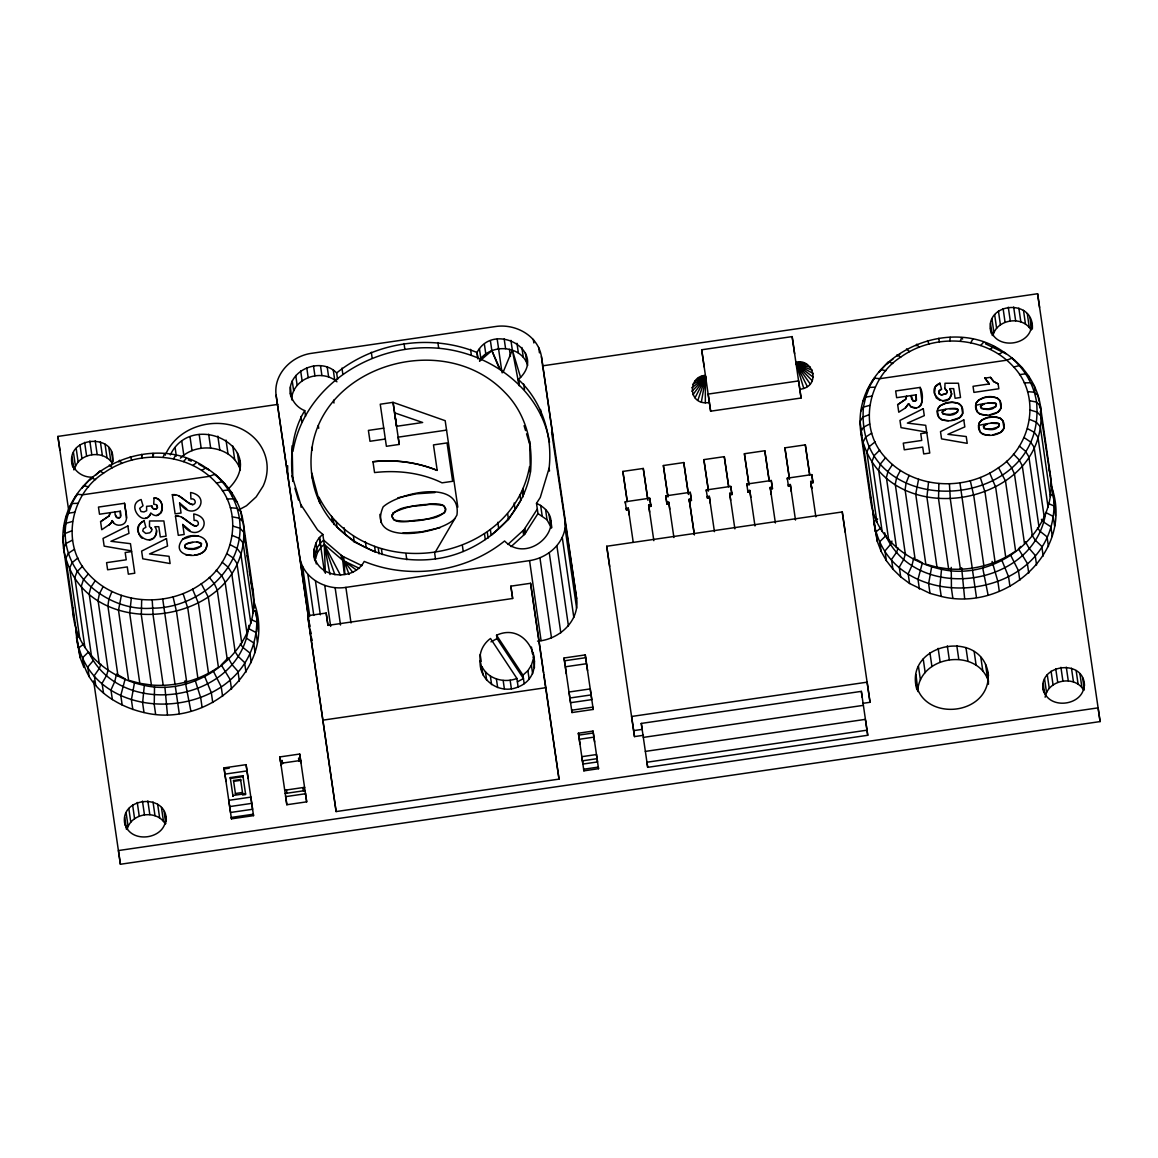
<?xml version="1.0" encoding="UTF-8"?>
<svg xmlns="http://www.w3.org/2000/svg" width="1158" height="1158" viewBox="0 0 1158 1158"><rect width="100%" height="100%" fill="white"/><g stroke="black" fill="none" stroke-linecap="round" stroke-linejoin="round"><path stroke-width="1.5" d="M72.795 467.094C62.17 434.453 122.603 431.789 111.457 465.4M125.18 825.48C117.32 797.167 167.896 791.739 166.245 821.254M165.507 816.1C168.532 839.651 128.524 845.47 124.688 822.05M170.327 454.92C192.214 408.875 270.335 448.522 228.112 489.11M309.012 621.31L309.779 626.637L276.111 395.269C273.274 374.164 291.599 355.955 311.661 353.306L495.349 326.556C515.339 323.372 538.108 335.588 541.437 356.621L576.655 598.672C579.666 621.209 558.88 639.737 537.544 641.141M287.633 475.258L287.662 465.733M290.861 396.47C284.318 371.646 319.955 355.463 336.645 372.948L337.6 379.506M291.816 399.93L290.412 386.989M292.12 445.7L292.858 481.41C289.818 457.424 292.004 431.616 304.728 410.612C297.317 407.775 291.787 400.986 290.397 393.184M311.574 472.84C300.979 371.964 438.983 323.415 505.004 392.533C525.573 413.16 533.548 443.63 530.393 472.232C524.053 508.55 496.724 537.659 463.243 551.483C402.304 576.858 318.566 543.71 311.574 472.84L319.753 502.919M312.399 478.558L312.414 475.171M314.093 549.037L314.889 560.848C312.486 551.411 314.672 540.453 322.836 534.446L317.553 529.901L300.704 504.41L292.033 475.692M480.194 660.697C479.094 652.012 483.523 643.544 490.5 638.492L516.902 678.443L518.118 686.955C500.256 694.916 478.515 680.629 480.194 660.697L483.204 675.128M481.41 669.208L481.424 666.111M530.393 472.232L529.655 441.082M518.118 686.955C550.557 674.506 530.132 619.776 496.55 635.235L497.043 638.594L523.445 678.545L517.38 681.816M534.46 667.659L533.259 652.967M549.514 471.089L549.109 468.237C552.728 436.001 542.465 401.768 518.393 379.491C549.399 351.815 493.844 320.187 477.024 352.495L477.849 358.213M549.109 468.237L540.265 497.462L536.501 503.325C574.136 520.999 529.93 567.159 504.584 540.989C466.153 572.095 409.903 580.288 364.205 561.427C353.827 581.519 317.972 578.725 314.079 555.232M576.626 608.182L565.09 528.193L565.118 518.668M705.323 402.796C687.794 402.593 688.417 376.147 705.396 375.409L705.323 402.796L709.391 402.666L710.636 411.191L801.075 398.019L798.615 380.91L708.16 394.082L710.636 411.191M803.768 388.451C820.501 383.255 812.337 358.097 795.85 362.237L803.768 388.451L799.831 389.493M916.933 689.763C902.965 642.589 984.01 627.245 988.469 675.838M917.947 691.572L915.978 674.506M988.454 684.248L987.977 672.407M991.262 333.33C981.926 302.6 1034.615 296.984 1032.328 329.089M1031.329 322.242C1034.355 345.779 994.346 351.598 990.51 328.177M1043.648 691.717C1035.773 664.547 1084.264 657.483 1084.467 685.768M1083.975 682.337C1086.986 705.888 1046.991 711.707 1043.155 688.286M944.899 388.48L944.986 383.255L958.433 383.226L960.518 397.484L955.089 398.28L953.671 388.625L949.922 388.639L951.659 393.966C947.331 411.872 923.056 390.405 939.905 383.197L941.541 389.16L938.66 391.534L939.037 393.72L941.411 394.936L946.404 393.575L947.099 391.23L944.899 388.48L947.099 391.23L946.404 393.575L941.411 394.936L939.037 393.72L939.181 390.55L941.541 389.16M157.589 507.508L156.576 504.772L153.725 504.208L154.072 497.983C167.606 497.651 162.395 523.72 150.743 512.98C144.475 529.336 124.861 504.7 141.131 499.518L143.027 505.771L139.655 508.376L140.987 511.518L143.968 511.952L146.661 510.721L146.588 506.321L151.828 505.901L153.073 508.709L155.346 509.231L157.155 508.333L157.271 505.496M198.858 464.257L208.686 469.801C152.045 425.999 53.543 474.302 63.56 548.139L73.663 618.213C78.527 653.72 110.893 678.429 144.316 685.406L142.608 702.863L144.012 712.532C207.789 728.483 278.427 667.819 253.805 601.364L254.731 607.805M156.562 530.726C154.709 552.409 124.76 530.263 144.128 520.912L145.879 527.266L143.36 528.757L142.738 530.943L145.734 533.433L149.758 532.839L151.712 530.842L151.539 528.584L149.454 526.543L149.556 520.97L163.871 520.955L166.101 536.14L160.311 536.979L158.805 526.702L154.81 526.716C158.921 531.435 155.563 539.223 149.368 539.7M985.458 343.81L1005.897 353.697C949.256 309.895 850.754 358.198 860.77 432.035L870.874 502.109C875.737 537.616 908.104 562.325 941.526 569.302L939.818 586.759L941.222 596.428C1004.999 612.379 1075.637 551.715 1051.015 485.245M141.681 599.641L141.319 614.97L151.409 685.029C174.93 686.955 199.017 680.73 218.399 667.196L208.295 597.137L201.333 583.762C234.365 562.73 244.381 512.444 216.517 483.132C188.45 451.721 137.035 449.188 103.511 473.217C70.479 494.249 60.477 544.535 88.326 573.847C116.393 605.258 167.809 607.791 201.333 583.762M938.892 483.537L938.53 498.866L948.619 568.925C972.141 570.851 996.227 564.612 1015.609 551.092L1005.506 481.033L998.543 467.644C1031.575 446.626 1041.592 396.34 1013.728 367.028C985.661 335.617 934.245 333.084 900.721 357.113C867.689 378.145 857.687 428.431 885.537 457.743C913.604 489.154 965.019 491.687 998.543 467.644M115.018 511.966C114.439 515.049 117.161 520.347 120.49 517.076L120.331 511.199L99.501 514.224L98.459 507.074L124.557 503.281C124.803 509.708 130.941 523.43 120.345 525.11C116.987 525.732 113.325 523.908 112.196 520.622L110.3 523.952L101.759 529.727L100.587 521.693L109.185 515.86L110.097 512.69L109.185 515.86L100.587 521.693M144.012 712.532C116.799 706.423 86.604 687.36 82.536 657.802L88.573 651.896C120.794 721.477 241.443 702.124 248.796 625.363M144.316 685.406C198.568 697.898 261.042 649.262 253.269 592.056L243.18 521.983C239.909 499.359 225.115 479.919 206.081 467.861L201.68 470.365M941.526 569.302C995.779 581.794 1058.253 533.143 1050.48 475.938L1040.391 405.879C1037.119 383.255 1022.326 363.8 1003.291 351.757L998.891 354.261M152.639 457.034L152.986 453.415L153.609 454.819M949.85 340.915L950.197 337.311M134.473 682.728L131.404 699.808L132.808 709.492M931.683 566.624L928.615 583.704L930.019 593.388L941.222 596.428M701.386 401.971L705.7 377.262L701.473 376.451M131.346 598.121L129.696 613.262L139.8 683.321L151.409 685.029M928.557 482.017L926.907 497.158L937.01 567.217L948.619 568.925M937.748 408.817C933.811 422.699 952.976 423.249 960.518 416.967A7.773 6.716 -8.2 0 0 962.66 413.522C965.526 399.003 943.046 399.51 937.748 408.817L940.224 405.647L946.173 403.201L952.122 402.376L958.969 403.491L961.473 405.995L962.66 413.522L959.562 417.72L951.543 420.34M976.093 403.245C972.155 417.112 991.335 417.662 998.876 411.38A7.773 6.716 -8.2 0 0 1001.019 407.934C1003.87 393.416 981.391 393.923 976.093 403.245L978.582 400.06L984.517 397.614L990.481 396.789L997.327 397.918L999.817 400.407L1001.019 407.934L997.906 412.147L989.887 414.767M979.031 423.365C975.094 437.246 994.273 437.796 1001.815 431.514A7.773 6.716 -8.2 0 0 1003.957 428.069C1006.823 413.551 984.343 414.057 979.031 423.365L981.521 420.195L987.47 417.749L993.419 416.923L1000.266 418.038L1002.77 420.542L1003.957 428.069L1000.859 432.267L992.826 434.887M116.509 674.043L114.801 681.512L110.965 689.936L112.369 699.606M913.72 557.939L912.012 565.408L908.176 573.832L909.58 583.502L930.019 593.388M454.935 518.48C441.111 534.128 365.696 546.764 383.153 506.857C398.801 492.671 461.955 478.167 456.947 515.02L434.67 553.148L435.495 558.865M121.373 595.4L118.492 610.208L128.596 680.282L139.8 683.321M918.584 479.296L915.703 494.104L925.807 564.163L937.01 567.217M108.273 669.628L106.608 675.375L102.078 683.263L103.482 692.947M905.484 553.51L903.819 559.271L899.303 567.159L900.692 576.843L909.58 583.502M74.517 469.352C78.339 452.807 104.177 449.043 112.587 463.808M127.148 829.461C130.984 812.902 156.822 809.153 165.218 823.917M291.83 396.832C295.087 377.074 322.431 368.78 336.935 381.822M292.945 451.417C304.279 384.702 373.889 342.435 438.708 348.269C490.399 352.814 540.612 389.189 549.514 442.269M361.962 565.669L342.232 556.13L323.661 540.164L324.24 544.405L320.824 547.416L317.321 552.873L315.497 558.909C313.731 551.773 318.175 544.463 323.661 540.164L322.836 534.446M318.928 497.202C364.003 586.252 511.822 564.786 529.568 466.529M276.111 395.269L299.792 557.316C303.121 578.349 325.89 590.566 345.88 587.381L529.568 560.617C546.46 558.069 562.137 545.534 565.09 528.193M524.183 683.683L522.953 675.172L527.903 670.656L531.406 665.199L533.245 659.163M992.971 335.588C996.806 319.043 1022.644 315.28 1031.04 330.044M917.947 688.214C922.94 654.473 977.815 648.466 988.498 681.295M987.962 680.817C982.664 716.976 922.159 719.943 915.949 682.902M1045.138 697.232C1047.889 679.659 1074.899 674.767 1083.685 690.139M163.162 457.338L164.378 453.748L165.435 455.152M697.869 400.263L705.7 377.262L697.941 378.362M960.373 341.234L961.589 337.644L962.645 339.048M100.876 664.185L99.429 668.296L94.305 675.606L95.694 685.275M898.087 548.081L896.639 552.192L891.515 559.502L892.905 569.171L900.692 576.843M118.941 461.926L119.563 460.276L121.764 463.359M916.152 345.822L916.774 344.172L918.974 347.255M111.921 591.535L108.895 599.062L107.882 605.88L117.986 675.939M909.131 475.431L906.106 482.958L905.093 489.776L915.196 559.835M502.977 372.543L512.328 350.02L510.924 340.365M891.95 541.076L890.589 544.318L884.958 550.962L886.348 560.631L892.905 569.171M872.292 381.112L874.478 378.188L879.921 378.68L1006.794 360.196L1011.86 358.184C1024.83 369.431 1033.949 385.035 1036.555 402.072L1040.391 405.879C1052.796 505.004 892.181 535.922 863.057 442.269L865.576 437.159L871.699 433.135M695.003 397.802L705.7 377.262L695.061 380.996M103.163 586.599L99.429 593.721L98.054 600.336L108.157 670.395M900.374 470.495L896.639 477.617L895.264 484.218L905.368 554.291M217.574 476.459L214.65 474.288L209.584 476.3L82.71 494.784L77.268 494.292L69.813 506.784M874.478 378.188L867.024 390.68M173.497 458.858L175.582 455.398M970.708 342.754L972.792 339.294M490.341 529.553L491.166 535.271L508.478 519.464L520.753 500.357L519.928 494.654M166.101 453.285C181.835 420.122 231.832 412.856 256.381 440.141A54.817 47.319 -8.2 0 1 263.098 486.128L256.207 496.854L246.48 505.742L239.055 509.752M507.913 544.405L524.082 529.64L537.326 509.042M511.083 546.634L524.733 534.171L537.978 513.559L536.501 503.325M860.843 411.09L863.434 407.095L865.692 397.107L869.397 387.409L875.231 387.192M95.26 580.665L90.86 587.294L89.166 593.663L99.27 663.737M892.471 464.561L888.07 471.19L886.391 477.559L896.48 547.633M65.977 516.83L68.481 513.211L72.187 503.513L78.02 503.296M863.188 400.726L865.692 397.107L871.815 396.137M88.587 486.838L83.637 485.694L81.682 488.3L91.192 477.863L95.564 479.615M885.798 370.734L880.847 369.59L878.893 372.196L888.403 361.759L892.775 363.511M692.976 394.748L705.7 377.262L693.02 384.166M897.667 404.678L905.744 399.206L906.584 396.239L905.744 399.206L897.667 404.678L898.767 412.219L905.397 407.963L908.567 403.679L911.114 406.921C923.36 412.61 924.301 394.646 920.161 387.409L895.67 390.97L896.639 397.686L916.195 394.835L916.354 400.35C913.213 403.433 910.666 398.453 911.216 395.558L913.141 401.059L916.354 400.35L916.195 394.835M75.082 497.216L77.268 494.292M88.326 573.847L83.347 579.897L81.393 586.006L91.482 656.065M885.537 457.743L880.558 463.793L878.604 469.902L888.693 539.961M93.378 660.436L87.747 667.066L89.137 676.735M150.178 515.151L148.325 517.25L145.3 518.335M479.484 361.007C489.82 343.029 521.665 344.867 527.657 365.392M183.471 461.564L186.38 458.336M980.681 345.46L983.591 342.232M1020.777 546.431L1018.475 548.82L1027.349 563.454L1028.738 573.123M691.934 391.288L705.7 377.262L691.948 387.684M82.493 566.248L77.036 571.676L74.836 577.466L84.925 647.525M879.704 450.129L874.247 455.557L872.046 461.362L882.135 531.421M182.617 539.281C169.893 555.131 196.585 560.298 205.183 550.354C212.797 536.024 191.446 531.681 182.617 539.281L191.823 536.14L198.235 535.821M884.625 532.767L885.783 535.778L879.747 541.698L881.137 551.367L886.348 560.631M108.823 525.182L111.501 522.605M180.416 458.148C197.425 441.068 232.584 445.743 240.372 469.902M336.645 372.948C375.076 341.827 431.326 333.649 477.024 352.495L477.964 358.966M479.774 361.05L491.846 350.613L490.442 340.959M905.397 407.963L908.567 403.679L911.114 406.921L916.21 407.891M918.337 407.326L921.232 404.953L922.029 401.29L920.161 387.409M77.847 557.997L72.013 562.745L69.625 568.202L79.714 638.261M83.825 643.848L78.758 647.973L80.148 657.643L83.926 667.471M875.057 441.893L869.224 446.626L866.835 452.098L876.924 522.157M881.035 527.744L875.969 531.869L877.359 541.539L881.137 551.367M89.513 480.179L93.335 477.096M95.897 475.041L99.791 470.944L103.511 473.217M886.724 364.075L893.107 358.937M192.923 465.429L196.614 462.505M990.133 349.325L993.825 346.401L996.068 348.138M939.905 383.197L935.375 386.743L934.463 393.271L936.33 397.99L940.108 400.451M79.077 636.003L76.471 637.74L80.148 657.643M877.605 519.03L873.682 521.636L877.359 541.539M74.488 549.239L68.365 553.263L65.847 558.373L75.936 628.432M897.059 356.013L899.882 354.261M144.128 520.912C136.745 523.257 136.47 533.968 142.087 538.267M490.978 641.865L497.043 638.594M799.917 362.121L796.139 364.09L807.3 386.54M72.462 540.135L66.165 543.406L63.56 548.139C80.973 651.997 256.193 626.536 243.18 521.983L239.344 518.176C236.739 501.139 227.619 485.535 214.65 474.288M869.672 424.031L863.376 427.288L860.77 432.035L863.057 442.269M71.796 530.827L65.456 533.317L62.822 537.688L64.341 548.197M869.007 414.723L862.667 417.213L860.032 421.584L861.045 428.59M156.692 515.469L161.194 512.762C164.089 507.132 161.252 498.128 154.072 497.983M192.879 504.627C197.265 503.889 194.978 497.636 190.954 498.997L190.607 492.497C213.159 496.927 194.081 524.299 179.591 503.021L181.053 513.008L175.133 513.877L172.325 494.683C180.894 493.525 185.512 503.18 192.879 504.627L190.433 504.179L178.679 495.798M196.006 526.079C200.406 525.341 198.105 519.088 194.095 520.449L193.748 513.949C216.3 518.379 197.222 545.751 182.718 524.473L184.18 534.475L178.274 535.329L175.466 516.135C184.035 514.977 188.638 524.632 196.006 526.079L193.56 525.631L181.82 517.264M72.505 521.476L66.223 523.199L63.632 527.194L64.385 532.448M869.716 405.372L863.434 407.095C853.895 524.617 1047.483 515.209 1036.555 402.072L1029.607 400.74M481.974 666.632C488.155 679.153 504.41 683.423 516.902 678.443M216.517 483.132L222.162 481.67L225.347 484.131M1013.728 367.028L1019.373 365.566L1022.557 368.027M194.66 554.943C201.608 554.711 209.337 549.21 206.095 541.524M192.735 542.494C174.988 544.984 190.998 553.148 199.248 547.343C207.6 540.439 188.682 540.931 185.309 544.81L184.875 547.662M440.04 527.701L421.628 531.84L402.825 533.114M397.816 497.824L416.229 493.815L434.959 492.555M949.734 408.658L957.579 409.078L957.507 412.219L950.385 414.419L943.003 414.159L942.047 412.016L945.825 409.411C935.317 413.724 951.876 417.445 955.842 413.203C965.786 404.084 938.834 410.641 937.285 410.873L938.776 417.401L941.497 419.775L948.416 420.672M988.078 403.071L995.923 403.491L995.866 406.632L988.729 408.832L981.347 408.571L980.406 406.429L984.17 403.824C973.675 408.137 990.22 411.872 994.186 407.616C1004.145 398.497 977.178 405.054 975.629 405.286L977.135 411.814L979.842 414.188L986.761 415.085M991.016 423.206L998.876 423.625L998.804 426.766L991.682 428.967L984.286 428.706L983.345 426.564L987.108 423.958C976.614 428.272 993.159 431.992 997.139 427.751C1007.084 418.631 980.131 425.189 978.582 425.42L980.073 431.948L982.78 434.322L989.699 435.22M119.752 517.713L116.466 517.394L115.467 514.963M74.604 512.256L68.481 513.211C51.661 564.091 102.686 612.669 152.523 608.167C199.176 608.312 246.582 567.174 239.344 518.176L232.382 516.844M803.84 362.932L796.139 364.09L810.18 383.92M59.883 450.144L57.9 436.421L277.79 404.403M542.378 365.87L1037.597 293.741L1100.1 721.579L120.403 864.259L93.639 680.976M704.151 366.883L701.69 349.774L792.144 336.602L801.075 398.019M383.747 428.171L368.403 430.4L369.981 441.27L385.325 439.027M396.586 426.303L422.656 422.496L394.617 412.841L396.586 426.303L393.04 402.347L380.244 404.214L386.396 446.293L399.235 444.426L398.178 437.159L446.554 430.11M984.879 378.145L990.452 377.334L993.839 381.706L998.109 383.79L998.833 388.755L973.921 392.388L973.038 386.309L989.366 383.935L984.879 378.145L989.366 383.935M627.187 501.182L622.859 471.422L643.269 468.454L647.93 500.372M667.963 497.014L663.36 465.53L683.77 462.563L688.445 494.466M708.479 491.108L703.876 459.625L724.286 456.657L728.7 486.794M748.994 485.202L744.391 453.733L764.801 450.751L769.216 480.903M789.495 479.311L784.907 447.828L805.317 444.86L809.731 474.997M625.45 503.296L625.233 501.776L649.725 498.201L650.912 506.364L648.871 506.654L649.624 512.068M666.936 504.034L666.719 502.5L668.759 502.21L668.977 503.73L666.936 504.034L665.749 495.87L690.24 492.309L691.427 500.459L689.386 500.763L690.139 506.162M706.481 491.499L706.264 489.964L730.756 486.403L731.943 494.553L729.902 494.857L730.655 500.256M746.982 485.593L746.78 484.073L771.271 480.498L772.458 488.662L770.417 488.951L771.17 494.365M787.498 479.687L787.281 478.167L811.772 474.606L812.959 482.756L810.918 483.06L811.686 488.459L810.672 481.525M628.244 508.101L626.203 508.405L626.42 509.925L628.461 509.636L628.244 508.101L633.165 541.857M648.871 506.654L648.654 505.134L650.695 504.83M691.21 498.939L689.169 499.228L689.386 500.763M709.275 496.304L707.234 496.608L707.451 498.128L709.492 497.824L709.275 496.304L714.428 531.638M729.902 494.857L729.685 493.337L731.726 493.033M749.791 490.399L747.75 490.702L747.967 492.222L750.008 491.933L749.791 490.399L754.973 525.949M770.417 488.951L770.2 487.431L772.241 487.142M790.306 484.507L788.265 484.797L788.468 486.331L790.509 486.027L790.306 484.507L795.488 520.043M810.918 483.06L810.716 481.525L812.757 481.236M609.629 566.392L606.72 546.258L842.257 511.952L870.034 702.298L862.898 703.326M307.695 615.738L326.165 613.045L327.975 625.392L512.676 598.498L510.866 586.151L530.581 583.285L545.838 687.693L559.024 779.117L336.124 811.57L307.695 615.738L336.124 811.57M564.033 657.99L585.253 654.907L593.229 709.449L571.994 712.546L564.033 657.99L564.366 660.321M322.952 720.146L545.838 687.693M569.881 698.013L591.116 694.916M279.874 756.927L299.705 754.032L306.682 801.843L286.837 804.738L279.874 756.927L281.133 765.626M224.015 767.884L246.089 764.656L253.53 815.637L231.455 818.851L224.015 767.884L224.884 773.877M224.16 768.926L229.255 768.188M280.439 760.763L282.132 760.516L282.595 763.759L280.902 764.005M300.356 758.548L298.663 758.794L300.269 757.882M280.526 761.443L282.132 760.516M280.815 763.325L300.646 760.444M298.576 758.128L299.039 761.356L300.733 761.11M242.905 775.744L243.035 776.627L230.37 778.465L230.239 777.583L242.905 775.744L245.655 794.533L242.485 794.996M240.589 779.493L240.719 780.318L233.641 781.346L233.525 780.521L240.589 779.493L242.615 793.302M641.286 723.417L861.349 691.369L867.747 735.287L647.684 767.334L641.286 723.417L642.14 729.395L633.643 730.626M578.378 733.202L593.026 731.074L598.527 768.709L583.878 770.852L578.378 733.202L578.609 734.809M235.421 793.505L242.485 792.477M606.72 546.258L634.497 736.589L643.428 735.301M245.525 793.664L232.859 795.503L232.99 796.386L230.239 777.583M643.327 737.4L863.39 705.352M285.679 796.632L305.509 793.751M229.675 806.59L251.749 803.362M645.353 751.397L865.431 719.35M582.431 760.82L597.065 758.678M867.009 730.177L646.946 762.225L647.684 767.334M1019.561 374.627L1025.684 373.802L1029.115 376.553L1029.621 380.056M222.35 490.731L228.473 489.906L231.904 492.671L232.411 496.174M154.159 509.202L156.402 508.927M942.453 400.9L949.068 399.047L951.659 393.966L949.922 388.639M372.977 461.738C394.646 459.219 417.01 462.1 437.203 470.409L433.468 444.904L447.046 442.921L452.648 481.294L442.038 482.843C421.28 472.652 397.368 469.96 374.555 472.565L372.977 461.738C394.69 459.408 416.909 462.274 437.203 470.409M93.306 477.038C83.81 478.095 73.605 471.711 72.057 461.941M1024.208 382.878L1030.707 382.733L1034.326 385.817L1035.078 391.071M226.997 498.982L233.496 498.837L237.115 501.921M807.358 364.64L796.139 364.09L812.221 380.736M185.975 555L191.331 555.304M172.325 494.683L175.553 494.9M175.466 516.135L178.694 516.352M1027.566 391.621L1034.355 392.215L1038.104 395.645L1038.856 400.9M230.355 507.725L237.144 508.319L240.893 511.764L242.152 520.521M196.918 542.06L201.535 543.522L201.029 546.286L193.429 548.631L185.569 548.356M810.224 367.1L796.139 364.09L813.278 377.219M1030.258 410.048L1037.264 412.147L1041.129 416.33L1054.692 505.149M233.048 526.152L240.053 528.251L243.918 532.434L254.007 602.507M1050.306 494.553L1053.302 495.479L1055.43 515.614M253.095 610.657L256.092 611.583L258.22 631.718M812.25 370.169L796.139 364.09L813.292 373.614M188.247 459.914L191.273 461.159M1029.549 419.384L1036.497 422.265L1040.318 426.824L1050.422 496.898M1048.019 503.426L1054.041 505.93C1051.725 609.788 877.113 618.879 872.944 511.185M232.338 535.488L239.286 538.383L243.108 542.928L253.211 613.002M250.808 619.53L256.83 622.034C254.514 725.892 79.902 734.983 75.733 627.289M336.225 521.404L337.05 527.122L354.276 541.93L375.395 552.134L374.57 546.417M537.978 513.559L547.039 519.797L551.411 528.019M359.472 568.433L342.826 560.371L324.24 544.405L325.384 573.297M998.109 383.79L993.839 381.706L990.452 377.334M248.55 628.591L256.019 632.543L257.423 642.212M1027.464 428.619L1034.239 432.267L1037.973 437.188L1048.077 507.262M230.254 544.723L237.028 548.371L240.763 553.292L250.866 623.366M916.6 559.56L922.361 562.817L918.005 579.376L919.409 589.046M117.942 674.853L125.151 678.921L120.794 695.48L122.198 705.15M897.001 354.84L900.721 357.113M246.393 638.145L253.674 642.893L255.078 652.576M1024.048 437.565L1030.533 441.951L1034.137 447.249L1044.241 517.308M226.838 553.669L233.323 558.055L236.927 563.353L247.03 633.412M343.564 556.766L344.143 561.022L356.389 570.04M1011.86 358.184L1014.784 360.355M179.591 503.021L186.785 508.984M182.718 524.473L189.926 530.436M1019.358 446.091L1025.452 451.171L1028.883 456.802L1038.972 526.876M222.148 562.195L228.242 567.29L231.672 572.921L241.761 642.98M906.511 348.934L909.508 351.67M109.301 465.038L112.297 467.774M1013.467 454.023L1019.083 459.784L1022.268 465.733L1032.371 535.792M216.257 570.127L221.873 575.888L225.057 581.837L235.161 651.896M1041.389 519.32L1043.604 522.041L1050.885 526.789L1052.289 536.472M1006.49 461.26L1011.527 467.6L1014.437 473.854L1024.54 543.913M209.28 577.364L214.317 583.704L217.226 589.958L227.33 660.017M344.881 574.513L344.143 561.022L352.814 572.428M1037.51 527.773L1040.072 531.305L1047.049 536.849L1048.453 546.518M240.299 643.891L242.862 647.409L249.838 652.953L251.243 662.622M496.55 635.235L522.953 675.172M1031.981 535.097L1035.209 540.135L1041.795 546.417L1043.184 556.086M234.77 651.201L237.998 656.239L244.584 662.521L245.974 672.19M112.196 520.622L113.6 522.967M1025.366 541.669L1029.115 548.356L1035.18 555.333L1036.569 565.003M885.783 535.778C917.643 604.056 1034.745 587.034 1045.761 512.487L1053.23 516.425L1054.634 526.108M330.001 574.571L324.24 544.405L340.539 575.352M989.757 473.101L995.648 487.142L1005.737 557.215M192.546 589.205L198.438 603.246L208.527 673.319M151.018 527.773L151.799 529.481M500.213 369.431L491.846 350.613L499.214 368.374M1010.63 555.131L1018.418 570.633L1019.822 580.303M213.419 671.235L221.207 686.737L222.611 696.407M927.587 340.597L928.977 343.955M130.376 456.701L131.766 460.073M980.29 477.501L985.009 492.092L995.098 562.166M183.08 593.605L187.799 608.196L197.888 678.27M344.143 561.022L349.094 574.44M152.248 507.87L151.828 505.901M324.24 544.405L334.894 574.73M1001.96 560.501L1008.56 576.742L1009.95 586.426M204.749 676.605L211.349 692.846L212.739 702.53M551.584 432.064L576.655 598.672M520.608 377.465L512.328 350.02L519.16 385.788M524.096 425.695L525.573 430.559M526.557 433.816L530.48 446.8M533.143 657.035L534.475 661.479M294.899 488.169L298.46 499.995M311.314 637.305L312.24 640.345M195.398 680.962L200.71 697.796L202.1 707.48M970.288 480.802L973.777 495.798L983.88 565.857M173.078 596.906L176.566 611.902L186.67 681.961M1048.583 467.427L1050.48 475.938M250.996 581.823L253.269 592.056M255.194 611.033L257.481 621.267M982.737 568.1L988.092 595.067M938.805 338.295L939.326 341.842M784.907 447.828L789.322 477.964M787.281 478.167L788.468 486.331M744.391 453.733L748.806 483.87M746.78 484.073L747.967 492.222M703.876 459.625L708.291 489.776M706.264 489.964L707.451 498.128M663.36 465.53L667.775 495.667M665.749 495.87L666.719 502.5M622.859 471.422L627.26 501.573M625.233 501.776L626.42 509.925M501.718 370.155L502.109 372.818M399.235 444.426L393.04 402.347L445.179 420.687L457.815 507.161M142.116 457.946L141.594 454.399L141.797 455.847M959.939 482.929L972.257 568.245M972.517 570.199L976.469 597.456M865.533 720.16L867.747 735.287M812.959 482.756L811.772 474.606M810.716 481.525L815.869 516.859M809.659 474.606L805.317 444.86M772.458 488.662L771.271 480.498M769.144 480.498L764.801 450.751M770.2 487.431L775.382 522.967M731.943 494.553L730.756 486.403M728.628 486.403L724.286 456.657M729.685 493.337L734.867 528.873M701.69 349.774L709.391 402.666M691.427 500.459L690.24 492.309M694.337 534.562L689.169 499.228L694.351 534.779M688.113 492.309L683.77 462.563M668.759 502.21L673.913 537.544M650.912 506.364L649.725 498.201M647.597 498.201L643.269 468.454M648.654 505.134L653.836 540.67M525.356 352.77L526.76 362.425M521.882 347.516L523.286 357.171M516.96 343.289L518.364 352.944M504.179 338.961L505.583 348.616M497.202 339.164L498.606 348.819M543.753 674.709L559.024 779.117M484.391 344.23L485.795 353.885L480.845 358.401L479.441 348.746M320.824 547.416L319.434 537.544L324.385 571.806M233.525 780.521L235.537 794.33M162.728 599.033L175.046 684.349M175.307 686.303L179.258 713.56M57.9 436.421L69.002 512.618M1100.1 721.579L1098.117 707.856L118.434 850.551L120.403 864.259M1037.597 293.741L1039.566 307.449M1082.6 677.777L1084.322 689.777M1029.954 317.683L1031.445 327.96M1079.922 673.739L1081.89 687.447M1027.291 313.63L1029.259 327.352M1039.363 404.403L1039.87 407.906M1040.376 411.408L1040.883 414.911M1076.129 670.482L1078.112 684.19M1023.498 310.373L1025.467 324.095M1071.483 668.238L1073.466 681.946M1018.852 308.129L1020.835 321.837M1066.301 667.153L1068.284 680.861M1013.67 307.044L1015.638 320.766M1060.931 667.312L1062.899 681.02M1008.3 307.203L1010.268 320.911M1055.734 668.687L1057.717 682.409M1003.103 308.593L1005.072 322.3M1051.073 671.206L1053.056 684.914M998.442 311.097L1000.411 324.819M1047.266 674.68L1049.249 688.402M994.635 314.585L996.604 328.293M1044.574 678.878L1046.543 692.6M991.928 318.783L993.911 332.491M1043.17 683.524L1044.646 693.801M990.524 323.415L992.261 335.415M999.311 591.376L997.921 581.692L992.116 561.427M985.545 664.374L987.528 678.081M980.826 657.237L982.809 670.945M974.153 651.491L976.122 665.199M961.632 567.681L964.643 598.483M960.431 569.273L950.342 499.214L949.415 483.841M965.946 647.525L967.929 661.232M951.239 567.377L951.442 588.467L952.831 598.136M956.798 645.614L958.781 659.322M947.316 645.889L949.299 659.597M938.154 648.335L940.137 662.043M929.932 652.765L931.915 666.487M923.215 658.902L925.184 672.61M918.453 666.313L920.436 680.036M861.552 432.093L862.059 435.596M862.811 440.851L873.639 516.019M870.034 702.298L867.139 682.163L631.602 716.469L634.497 736.589M842.257 511.952L845.166 532.087M861.349 691.369L862.218 697.333M792.144 336.602L794.605 353.711M585.253 654.907L585.601 657.237M586.353 662.405L585.673 657.701L564.453 660.798L565.118 665.503M587.569 670.743L586.556 663.708L565.321 666.791L566.334 673.826M593.229 709.449L592.896 707.118L571.661 710.216L571.994 712.546M541.437 356.621L552.959 436.624M538.687 347.501L539.454 352.843M593.026 731.074L593.258 732.681M593.779 736.256L593.316 733L578.667 735.142L579.145 738.384M594.619 742.003L593.924 737.139L579.275 739.282L579.97 744.131M598.527 768.709L598.295 767.103L583.646 769.23L583.878 770.852M562.281 537.471L573.818 617.46M533.331 339.41L533.852 342.971M540.525 409.512L541.351 415.23M556.897 545.867L568.419 625.87M550.832 520.753L551.816 527.57M549.051 514.818L550.528 525.066M545.577 509.563L547.039 519.797M549.268 552.829L560.805 632.818M523.677 384.036L524.502 389.739M540.641 505.322L542.118 515.571M518.393 379.491L519.218 385.209M539.946 557.852L551.483 637.855M509.433 349.354L510.446 356.461M522.924 488.488L523.749 494.205M522.07 491.31L522.895 497.028M524.849 528.453L525.5 532.97M529.568 560.617L541.09 640.62M498.432 347.892L501.761 370.994M524.082 529.64L524.733 534.171M522.996 530.639L523.648 535.155M530.581 583.285L543.507 672.943M514.138 503.006L514.948 508.724M531.464 647.047L532.448 653.85M531.406 665.199L532.637 673.695M507.653 513.747L508.478 519.464M527.903 670.656L529.134 679.153M510.866 586.151L512.647 598.454M497.795 522.287L498.606 528.005M470.553 349.369L471.364 355.086M510.142 680.238L511.373 688.749M487.301 532.333L488.126 538.036M484.478 533.852L485.303 539.57M503.165 680.441L504.381 688.952M496.42 679.037L497.651 687.548M490.384 676.127L491.6 684.624M437.883 342.551L438.708 348.269M485.463 671.886L486.678 680.383M480.208 654.516L481.192 661.319M462.418 545.765L463.243 551.483M404.041 343.535L404.851 349.253M405.98 553.987L406.791 559.705M371.313 352.249L372.138 357.967M381.416 548.863L382.241 554.581M378.275 548.212L379.1 553.915M341.957 368.099L342.782 373.802M365.349 541.582L366.174 547.285M333.272 370.039L334.691 379.882M353.451 536.212L354.276 541.93M333.576 400.176L333.982 403.042M327.222 367.115L328.64 376.958M344.172 527.759L344.997 533.476M320.491 365.711L321.91 375.554M345.88 587.381L351.004 622.932M313.5 365.914L314.918 375.757M333.214 518.813L334.04 524.531M331.593 516.352L332.418 522.07M318.305 425.449L318.711 428.301M306.754 367.708L308.173 377.551M335.125 587.685L340.51 625.016M300.689 370.98L302.108 380.823M311.661 447.408L312.067 450.274M304.728 410.612L305.553 416.315M295.739 375.496L297.157 385.339M300.964 416.475L301.789 422.178M324.761 585.528L330.652 626.406M315.917 543.015L317.321 552.873M326.165 613.045L327.946 625.363M292.236 380.968L293.654 390.796M315.873 561.152L316.279 563.96M315.468 581.026L320.332 614.811M300.704 504.41L301.109 507.276M307.898 574.513L313.789 615.405M302.542 566.421L309.722 616.201M299.792 557.316L308.506 617.75M299.705 754.032L300.964 762.746M305.423 793.143L306.682 801.843M239.851 461.014L240.343 464.445M237.419 452.966L239.402 466.688M285.592 796.024L286.837 804.738M232.7 445.83L234.683 459.538M243.672 531.03L244.179 534.533M244.931 539.787L245.438 543.29M247.204 555.551L247.711 559.053M249.477 571.314L249.983 574.817M226.013 440.083L227.996 453.791M217.82 436.117L219.803 449.84M208.672 434.207L210.64 447.929M239.359 681.107L237.969 671.437L231.904 664.46L228.155 657.787L221.265 664.924L230.138 679.558L231.528 689.227M199.19 434.482L201.174 448.204M253.53 815.637L253.327 814.219L231.238 817.432L231.455 818.851M246.089 764.656L246.958 770.663M248.058 778.219L247.001 770.91L224.927 774.123L225.984 781.433M190.028 436.928L192.011 450.636M181.806 441.372L183.789 455.08M175.09 447.495L176.32 456.078M190.882 711.171L185.034 680.788M163.22 685.377L153.131 615.318L152.205 599.945M167.432 714.587L164.914 687.215M155.621 714.254L154.231 704.571L154.535 686.911M164.132 811.541L165.855 823.541M111.501 451.446L112.977 461.724M161.454 807.502L163.437 821.21M108.823 447.393L110.806 461.116M157.676 804.245L159.645 817.953M105.031 444.136L107.014 457.859M153.03 802.002L154.998 815.71M100.384 441.893L102.367 455.615M147.833 800.916L149.816 814.624M95.202 440.807L97.185 454.529M142.463 801.075L144.446 814.783M89.832 440.966L91.8 454.689M137.266 802.451L139.25 816.173M84.635 442.356L86.618 456.064M132.62 804.969L134.589 818.692M79.974 444.875L81.957 458.582M128.799 808.443L130.782 822.166M76.167 448.349L78.151 462.056M126.106 812.655L128.089 826.363M73.475 452.546L75.444 466.254M124.702 817.287L126.425 829.287M72.071 457.193L73.924 469.931M75.965 628.91L76.891 635.351M790.509 486.027L791.276 491.426M750.008 491.933L750.76 497.332M709.492 497.824L710.245 503.238M668.977 503.73L669.729 509.129M628.461 509.636L629.214 515.035M379.882 514.355L381.025 522.446M342.232 556.13L344.317 574.238M341.161 555.203L341.74 559.444M124.557 503.281L126.555 518.075M120.331 511.199L120.852 515.976M874.333 520.854L875.086 531.319M870.498 496.869L870.874 502.109M77.383 640.446L77.876 647.423M72.925 607.762L73.663 618.213M392.2 514.76C391.259 523.126 403.201 521.867 408.412 521.491C420.311 518.538 437.116 521.317 445.555 510.91C446.51 502.529 434.525 503.802 429.314 504.193C417.43 507.146 400.596 504.338 392.2 514.76M393.199 512.878L392.07 516.743L394.285 520.13C410.714 523.025 429.632 520.362 444.527 512.791L445.7 508.927L443.471 505.539C427.041 502.644 408.108 505.293 393.199 512.878M127.872 525.935L103.033 538.441L104.162 546.142L131.52 550.89L130.463 543.681L110.922 541.293L128.958 533.375L127.872 525.935M166.463 538.586L141.623 551.092L142.752 558.793L170.11 563.541L169.054 556.318L149.512 553.944L167.548 546.026L166.463 538.586M923.273 408.673L899.969 420.397L901.025 427.635L926.69 432.093L925.705 425.319L907.365 423.09L924.287 415.65L923.273 408.673M963.803 419.92L940.499 431.644L941.555 438.882L967.22 443.34L966.235 436.552L947.895 434.322L964.817 426.897L963.803 419.92M926.791 432.759L920.74 433.642L921.739 440.445L903.283 443.138L904.268 449.811L922.709 447.118L923.708 453.936L929.758 453.053L926.791 432.759M131.621 551.599L125.18 552.54L126.236 559.792L106.579 562.658L107.622 569.779L127.279 566.913L128.335 574.165L134.777 573.224L131.621 551.599M590.233 688.909L569.012 692.006L570.561 702.703L591.796 699.62L590.233 688.909M304.568 787.339L284.738 790.234L286.431 789.988L286.909 793.216L285.215 793.462L305.046 790.581L303.353 790.827L302.976 788.265L304.568 787.339M250.837 797.124L228.763 800.337L230.514 812.482L252.603 809.268L250.837 797.124M596.471 754.538L581.823 756.681L582.894 764.063L597.542 761.921L596.471 754.538M310.793 633.744L310.272 630.184L310.807 633.759"/></g></svg>
